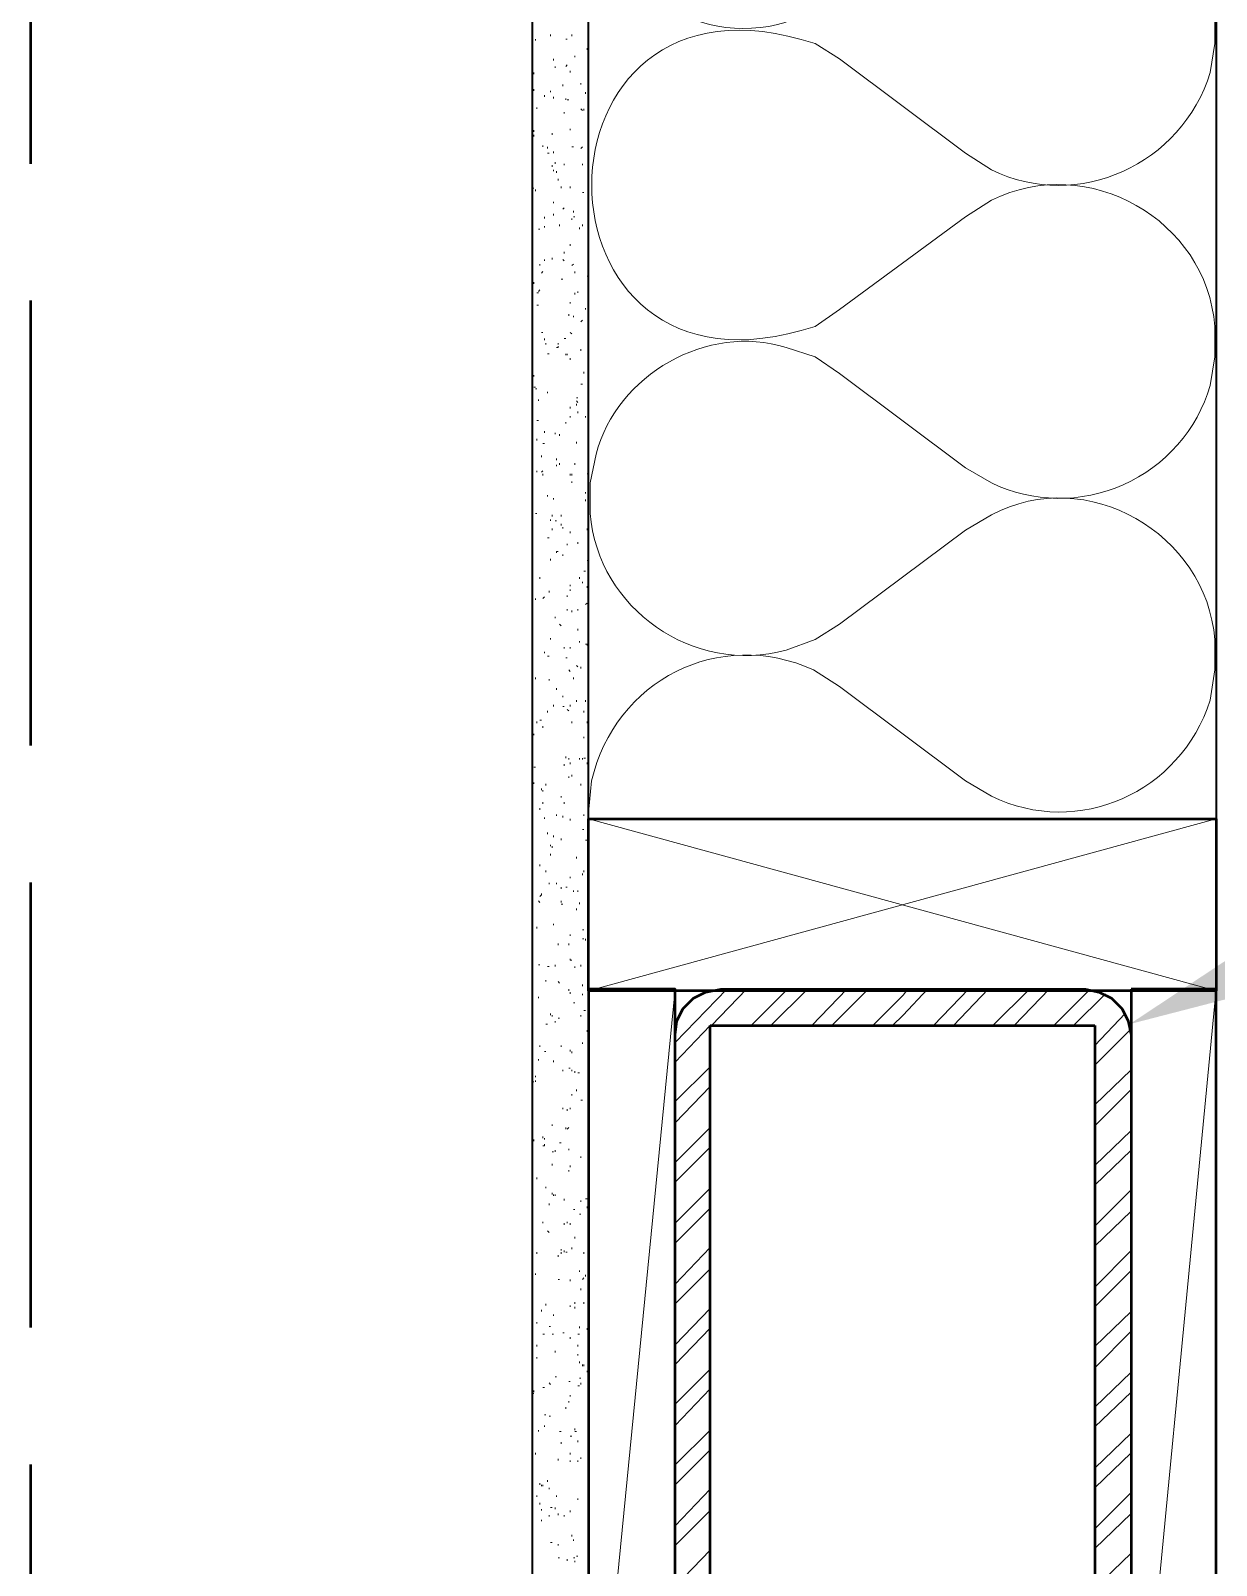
# Model space of a CAD drawing. Header units: inches. Extents: x 5 to 516, y -193 to 129.
# Drawn here: x 353.734 to 354.601, y -34.395 to -33.273 of the extents above; entities that cross this region are included whole.
import ezdxf

# ---------------------------------------------------------------- set-up
doc = ezdxf.new("R2010")
doc.units = ezdxf.units.IN
doc.header["$MEASUREMENT"] = 0
doc.linetypes.add('PDF_IMPORT', pattern=[1, 0.8, -0.2])
doc.layers.add('PDF5_Geometry', color=7, linetype='Continuous')
doc.layers.add('PDF5_Solid Fills', color=7, linetype='Continuous')

msp = doc.modelspace()

# ---------------------------------------------------------------- linework, layer by layer
at = {"layer": 'PDF5_Geometry', "lineweight": 35}
for points in [[(354.6010292, -25.9690092), (354.6010292, -35.2812319), (354.6421403, -35.2812319), (354.6421403, -25.9690092)], [(354.1421397, -35.3856766), (354.1421397, -32.0101208), (354.1010286, -32.0101208)], [(354.1010291, -32.0101203), (354.1010291, -35.3856761)]]:
    msp.add_lwpolyline(points, dxfattribs=at)
at = {"layer": 'PDF5_Geometry', "linetype": 'PDF_IMPORT', "lineweight": 50, "ltscale": 0.406667}
msp.add_lwpolyline([(358.7143627, -33.893454), (358.7143627, -35.4967876), (353.7343631, -35.4967878), (353.7343615, -31.6834537), (356.3843632, -31.6834533), (356.3843635, -33.8934537), (358.7143638, -33.893454)], dxfattribs=at)
at = {"layer": 'PDF5_Geometry', "lineweight": 15}
for points in [[(354.5965846, -33.3034535), (354.599918, -33.2823424), (354.599918, -33.2601201)], [(354.1032513, -33.2790096), (354.1032513, -33.2801207)], [(354.1143619, -33.2767875), (354.1143619, -33.2756764)], [(354.1254748, -33.2790096), (354.126586, -33.2790096)], [(354.1299191, -33.2767875), (354.1299191, -33.2756764)], [(354.1410298, -33.285676), (354.1410298, -33.2867871)], [(354.1421397, -33.2845649), (354.1421397, -33.2834538)], [(354.4365846, -33.3745646), (354.4176957, -33.3623424), (354.3254735, -33.2934535), (354.3076957, -33.2823424)], [(354.1165841, -33.2945645), (354.1165841, -33.2934534)], [(354.1176962, -33.2990088), (354.1176962, -33.3001199)], [(354.1265848, -33.2978989), (354.1254737, -33.29901)], [(354.1321412, -33.2923424), (354.1321412, -33.2912313)], [(354.1021413, -33.3045653), (354.1021413, -33.3034542)], [(354.1232504, -33.3134538), (354.1232504, -33.3123427)], [(354.1288069, -33.3034542), (354.1288069, -33.3023431)], [(354.1365855, -33.3123427), (354.1365855, -33.3112316)], [(354.1021413, -33.3156759), (354.1021413, -33.316787)], [(354.1099177, -33.3201202), (354.1099177, -33.3212313)], [(354.1143619, -33.3178981), (354.1143619, -33.3167869)], [(354.1165841, -33.3223423), (354.1165841, -33.3212312)], [(354.1254748, -33.3223423), (354.1254748, -33.3234534)], [(354.1265848, -33.3234534), (354.1276959, -33.3234534)], [(354.1399176, -33.3178981), (354.1399176, -33.3190092)], [(354.1010291, -33.332343), (354.1010291, -33.3312319)], [(354.1043635, -33.3301209), (354.1043635, -33.3290098)], [(354.1243626, -33.3334541), (354.1243626, -33.332343)], [(354.1365855, -33.3301209), (354.1376966, -33.331232)], [(354.1388076, -33.331232), (354.1388076, -33.3301209)], [(354.1021413, -33.3467869), (354.1021413, -33.3456758)], [(354.1288069, -33.3456758), (354.1288069, -33.3445647)], [(354.1010291, -33.3512312), (354.1010291, -33.3501201)], [(354.1021413, -33.3501201), (354.1021413, -33.349009)], [(354.1088077, -33.3578987), (354.1088077, -33.3567876)], [(354.1121398, -33.3590098), (354.1121398, -33.3578986)], [(354.1154741, -33.347898), (354.1154741, -33.3490091)], [(354.131029, -33.3578987), (354.1299179, -33.3578987)], [(354.1376954, -33.3578987), (354.1365843, -33.3590098)], [(354.1121398, -33.362343), (354.1132509, -33.362343)], [(354.1165841, -33.3612319), (354.1165841, -33.362343)], [(354.1176962, -33.3701204), (354.1176962, -33.3690093)], [(354.1154741, -33.3712315), (354.1154741, -33.3723426)], [(354.1165841, -33.3745647), (354.1165841, -33.3756758)], [(354.1188062, -33.3767868), (354.1188062, -33.3756757)], [(354.1243626, -33.3701204), (354.1243626, -33.3712315)], [(354.1376954, -33.3712315), (354.1376954, -33.3701204)], [(354.1021413, -33.3878986), (354.1010302, -33.3878986)], [(354.1032513, -33.3901207), (354.1032513, -33.3890096)], [(354.1199184, -33.3812322), (354.1199184, -33.3823433)], [(354.1221405, -33.3878986), (354.1221405, -33.3867875)], [(354.1288069, -33.3867875), (354.1288069, -33.3878986)], [(354.1388076, -33.3912318), (354.1376965, -33.3912318)], [(354.1165841, -33.3990093), (354.1165841, -33.3978982)], [(354.1243626, -33.4023425), (354.1232515, -33.4034536)], [(354.4365846, -33.3967865), (354.4176957, -33.4090087), (354.3254735, -33.4767865)], [(354.1099177, -33.4101199), (354.1099177, -33.4090088)], [(354.1165841, -33.4078978), (354.1165841, -33.4067867)], [(354.1299191, -33.4112321), (354.1299191, -33.410121)], [(354.131029, -33.4056757), (354.131029, -33.4045645)], [(354.1321412, -33.40901), (354.1310301, -33.40901)], [(354.1065856, -33.4178985), (354.1054745, -33.4178985)], [(354.1099177, -33.4156764), (354.1099177, -33.4167875)], [(354.1210306, -33.4156764), (354.1210306, -33.4145653)], [(354.1354733, -33.4167874), (354.1354733, -33.4178986)], [(354.1376954, -33.4156764), (354.1376954, -33.4145653)], [(354.1010291, -33.4301202), (354.1010291, -33.4290091)], [(354.1243626, -33.4356756), (354.1243626, -33.4345645)], [(354.1288069, -33.4290092), (354.1288069, -33.4301203)], [(354.1065856, -33.4445652), (354.1065856, -33.4434541)], [(354.1099177, -33.441232), (354.1099177, -33.4401209)], [(354.1154741, -33.4401198), (354.1154741, -33.4390087)], [(354.1232504, -33.4401198), (354.1243616, -33.4412309)], [(354.131029, -33.4434542), (354.1299179, -33.4445653)], [(354.1021413, -33.457898), (354.1021413, -33.4567869)], [(354.1088077, -33.4490095), (354.1076966, -33.4501206)], [(354.1221405, -33.4545648), (354.1232516, -33.4545648)], [(354.1321412, -33.4501206), (354.1321412, -33.4490094)], [(354.1421397, -33.4523427), (354.1410286, -33.4523427)], [(354.1010291, -33.4712319), (354.1010291, -33.4701208)], [(354.1043635, -33.4645655), (354.1054746, -33.4645655)], [(354.1065856, -33.4623423), (354.1054745, -33.4634534)], [(354.1321412, -33.4656755), (354.1321412, -33.4645644)], [(354.1343634, -33.4645655), (354.1343634, -33.4634544)], [(354.1054734, -33.4734541), (354.1043623, -33.4734541)], [(354.1276947, -33.4812315), (354.1276947, -33.4801204)], [(354.1288069, -33.4712319), (354.1288069, -33.4723431)], [(354.131029, -33.4823426), (354.131029, -33.4812315)], [(354.1399176, -33.4767873), (354.1399176, -33.4756762)], [(354.1421397, -33.472343), (354.1421397, -33.4712319)], [(354.3076957, -33.489009), (354.3254735, -33.4767868)], [(354.1376954, -33.4845647), (354.1365843, -33.4856758)], [(354.1076955, -33.4934533), (354.1088066, -33.4934533)], [(354.1099177, -33.4990097), (354.1099177, -33.4978986)], [(354.1110299, -33.5012319), (354.1110299, -33.502343)], [(354.1199184, -33.5023429), (354.1199184, -33.5012318)], [(354.1199184, -33.503454), (354.1199184, -33.5045651)], [(354.1243626, -33.4978987), (354.1254738, -33.4978987)], [(354.1288069, -33.4934533), (354.129918, -33.4945644)], [(354.6010292, -33.5023429), (354.6010292, -33.4978985)], [(354.113252, -33.5090093), (354.1121409, -33.5090093)], [(354.1188062, -33.5045651), (354.1199173, -33.5045651)], [(354.1254748, -33.5090093), (354.1254748, -33.5101204)], [(354.1265848, -33.5090093), (354.1265848, -33.5101204)], [(354.1288069, -33.5134536), (354.1288069, -33.5123425)], [(354.1365855, -33.5067872), (354.1365855, -33.5056761)], [(354.1421397, -33.5134536), (354.1421397, -33.5123425)], [(354.1021413, -33.5256764), (354.1021413, -33.5245653)], [(354.1388076, -33.5234532), (354.1388076, -33.5223421)], [(354.1032513, -33.5334539), (354.1021402, -33.5334539)], [(354.1032513, -33.534565), (354.1043624, -33.534565)], [(354.1121398, -33.5378982), (354.1121398, -33.5367871)], [(354.1365855, -33.5312318), (354.1376966, -33.5312318)], [(354.1054734, -33.5434535), (354.1054734, -33.5423424)], [(354.1288069, -33.5478989), (354.1288069, -33.54901)], [(354.1332512, -33.5434535), (354.1343623, -33.5445646)], [(354.1332512, -33.5467867), (354.1332512, -33.5456756)], [(354.1343634, -33.5412314), (354.1332523, -33.5412314)], [(354.1043635, -33.5578985), (354.1054746, -33.5578985)], [(354.1254748, -33.5590095), (354.1254748, -33.5601207)], [(354.1288069, -33.5556763), (354.1288069, -33.5545652)], [(354.1343634, -33.5523432), (354.1343634, -33.551232)], [(354.1399176, -33.5545653), (354.1399176, -33.5556764)], [(354.1421397, -33.5545653), (354.1421397, -33.5534542)], [(354.1043635, -33.5712313), (354.1043635, -33.5723424)], [(354.1099177, -33.566787), (354.1099177, -33.5656759)], [(354.1176962, -33.5678981), (354.1176962, -33.566787)], [(354.1210306, -33.5690091), (354.1210306, -33.567898)], [(354.1099177, -33.5745645), (354.1088065, -33.5745645)], [(354.1332512, -33.5745645), (354.1332512, -33.5734534)], [(354.1476957, -33.5823421), (354.1432513, -33.6034532), (354.1432513, -33.6256754)], [(354.1076955, -33.5845652), (354.1076955, -33.5834541)], [(354.1188062, -33.5856763), (354.1188062, -33.5867874)], [(354.1188062, -33.5912316), (354.1188062, -33.5901205)], [(354.1210306, -33.5901205), (354.1210306, -33.5890094)], [(354.1321412, -33.5901205), (354.1321412, -33.5890094)], [(354.1043635, -33.5956759), (354.1043635, -33.5945647)], [(354.1088077, -33.5945648), (354.1076966, -33.5956759)], [(354.1088077, -33.5967869), (354.1088077, -33.597898)], [(354.1288069, -33.597898), (354.1288069, -33.5967869)], [(354.1299191, -33.597898), (354.1299191, -33.5967869)], [(354.1299191, -33.6034544), (354.1299191, -33.6023433)], [(354.1421397, -33.5967869), (354.1410286, -33.5967869)], [(354.1121398, -33.613454), (354.1121398, -33.6123429)], [(354.1165841, -33.6156762), (354.1165841, -33.6145651)], [(354.1399176, -33.6112319), (354.1399176, -33.6101208)], [(354.1399176, -33.6167872), (354.1399176, -33.6156761)], [(354.1032513, -33.6256758), (354.1043624, -33.6256758)], [(354.1154741, -33.6278979), (354.1154741, -33.6267868)], [(354.1221405, -33.6267868), (354.1221405, -33.6278979)], [(354.4365846, -33.6267874), (354.4176957, -33.6378985), (354.3254735, -33.7067874)], [(354.1143619, -33.6312322), (354.1143619, -33.6301211)], [(354.1154741, -33.6367876), (354.1154741, -33.6378987)], [(354.1176962, -33.6312322), (354.1188074, -33.6312322)], [(354.1221405, -33.6345643), (354.1221405, -33.6334532)], [(354.1232504, -33.6367876), (354.1232504, -33.6356764)], [(354.1410298, -33.6378986), (354.1410298, -33.6367875)], [(354.1121398, -33.643454), (354.1132509, -33.643454)], [(354.1265848, -33.6490093), (354.1265848, -33.6478982)], [(354.1288069, -33.6401208), (354.1288069, -33.6390096)], [(354.1343634, -33.6478982), (354.1343634, -33.6467871)], [(354.1143619, -33.6601199), (354.1143619, -33.6590088)], [(354.1188062, -33.6545646), (354.1188062, -33.6534535)], [(354.1199184, -33.6534535), (354.1188073, -33.6534535)], [(354.1232504, -33.6567867), (354.1232504, -33.6556756)], [(354.1421397, -33.6601199), (354.1410286, -33.6601199)], [(354.1065856, -33.6723428), (354.1065856, -33.6734539)], [(354.1354733, -33.6734539), (354.1354733, -33.6723428)], [(354.1388076, -33.6678985), (354.1399187, -33.6678985)], [(354.1010291, -33.6767871), (354.1010291, -33.675676)], [(354.113252, -33.6834535), (354.113252, -33.6823423)], [(354.1288069, -33.6790092), (354.1288069, -33.6778981)], [(354.1288069, -33.6823424), (354.1288069, -33.6812313)], [(354.1376954, -33.6767871), (354.1376954, -33.675676)], [(354.1410298, -33.6801203), (354.1410298, -33.6790091)], [(354.1032513, -33.6878977), (354.1032513, -33.6890088)], [(354.1099177, -33.6867878), (354.1088065, -33.6878989)], [(354.1265848, -33.6867878), (354.1265848, -33.6856767)], [(354.1410298, -33.6912321), (354.1399187, -33.6923432)], [(354.1176962, -33.7012316), (354.1176962, -33.7023428)], [(354.1265848, -33.6956763), (354.1265848, -33.6967874)], [(354.1299191, -33.6978984), (354.1299191, -33.6967873)], [(354.1343634, -33.6967874), (354.1343634, -33.6956763)], [(354.1143619, -33.7178976), (354.1143619, -33.7167865)], [(354.1210306, -33.706787), (354.1221417, -33.7078981)], [(354.1343634, -33.7112312), (354.1343634, -33.7101201)], [(354.2865846, -33.7256754), (354.3076957, -33.7178976), (354.3254735, -33.7067865)], [(354.1099177, -33.7278984), (354.1099177, -33.7267872)], [(354.1243626, -33.7245652), (354.1243626, -33.723454)], [(354.1288069, -33.7234541), (354.1288069, -33.7245652)], [(354.1354733, -33.7190098), (354.1354733, -33.7201209)], [(354.1410298, -33.7223431), (354.1410298, -33.721232), (354.1399187, -33.721232)], [(354.5965846, -33.7623429), (354.599918, -33.7401207), (354.599918, -33.7178985)], [(354.6010292, -33.7323426), (354.6010292, -33.7267871)], [(354.1121398, -33.7301205), (354.1132509, -33.7301205)], [(354.1265848, -33.7312316), (354.1254737, -33.7312316)], [(354.1332512, -33.7367869), (354.1343623, -33.737898)], [(354.1365855, -33.739009), (354.1365855, -33.7378979)], [(354.1032513, -33.7467876), (354.1032513, -33.7456765)], [(354.113252, -33.7478987), (354.113252, -33.7467876)], [(354.1276947, -33.7401201), (354.1288058, -33.7412312)], [(354.131029, -33.7456754), (354.131029, -33.7467865)], [(354.4365846, -33.8323429), (354.4176957, -33.8212318), (354.3254735, -33.7523429), (354.3065846, -33.7401207)], [(354.1188062, -33.753454), (354.1188062, -33.7545651)], [(354.1232504, -33.7601204), (354.1232504, -33.7590093)], [(354.1121398, -33.7701211), (354.1121398, -33.7712322)], [(354.1165841, -33.7656757), (354.1165841, -33.7667868)], [(354.1243626, -33.7667868), (354.1232515, -33.7667868)], [(354.1265848, -33.7690089), (354.1276959, -33.77012)], [(354.1288069, -33.7656757), (354.1288069, -33.7667868)], [(354.1332512, -33.7634536), (354.1332512, -33.7623425)], [(354.1388076, -33.7712311), (354.1388076, -33.77012)], [(354.1399176, -33.7634536), (354.1399176, -33.7623425)], [(354.1043635, -33.7778986), (354.1043635, -33.7790097)], [(354.1065856, -33.7767875), (354.1076967, -33.7767875)], [(354.1088077, -33.7812318), (354.1088077, -33.7823429)], [(354.1299191, -33.7790097), (354.1299191, -33.7778985)], [(354.1410298, -33.7790097), (354.1410298, -33.7778985)], [(354.1021413, -33.7878982), (354.1021413, -33.7867871)], [(354.1388076, -33.7901203), (354.1388076, -33.7890092)], [(354.1254748, -33.8045653), (354.1254748, -33.8034542)], [(354.1276947, -33.8056764), (354.1276947, -33.8045653)], [(354.1354733, -33.8056764), (354.1354733, -33.8045653)], [(354.1376954, -33.8056764), (354.1376954, -33.8045653)], [(354.1399176, -33.8045653), (354.1388065, -33.8045653)], [(354.1032513, -33.8112317), (354.1021402, -33.8112317)], [(354.1243626, -33.8101206), (354.1243626, -33.8090095)], [(354.1276947, -33.8190092), (354.1276947, -33.817898)], [(354.1288069, -33.8078985), (354.1288069, -33.8090096)], [(354.1299191, -33.8178981), (354.1299191, -33.816787)], [(354.1410298, -33.8090096), (354.1410298, -33.8078985)], [(354.1021413, -33.8223424), (354.1021413, -33.8234535)], [(354.1076955, -33.8267866), (354.1076955, -33.8278977)], [(354.1088077, -33.8290088), (354.1088077, -33.8278976)], [(354.1110299, -33.8245645), (354.1110299, -33.8234534)], [(354.1365855, -33.8245645), (354.1365855, -33.8234534)], [(354.1443624, -33.8212318), (354.1421402, -33.8445652)], [(354.1088077, -33.8378984), (354.1088077, -33.8367873)], [(354.1221405, -33.8334541), (354.1221405, -33.832343)], [(354.1243626, -33.8378984), (354.1243626, -33.8367873)], [(354.1010291, -33.8512312), (354.1010291, -33.8501201)], [(354.1065856, -33.8412316), (354.1065856, -33.8423427)], [(354.1099177, -33.8490091), (354.1099177, -33.847898)], [(354.1188062, -33.8456759), (354.1188062, -33.846787)], [(354.1232504, -33.847898), (354.1232504, -33.8467869)], [(354.1288069, -33.8501201), (354.1288069, -33.849009)], [(354.1388076, -33.8467869), (354.1388076, -33.8456758)], [(354.6010292, -33.8490091), (354.1421402, -33.9745646)], [(354.6010292, -33.9745652), (354.1421402, -33.8490096)], [(354.1121398, -33.8601209), (354.1121398, -33.8590098)], [(354.1165841, -33.862343), (354.1165841, -33.8612319)], [(354.1376954, -33.8567865), (354.1388065, -33.8567865)], [(354.1010291, -33.8690094), (354.1010291, -33.8678983)], [(354.1143619, -33.8690094), (354.1143619, -33.8678983)], [(354.1154741, -33.8701205), (354.1154741, -33.8690093)], [(354.1221405, -33.8645651), (354.1221405, -33.863454)], [(354.1410298, -33.8645651), (354.1399187, -33.8645651)], [(354.1065856, -33.8834544), (354.1065856, -33.8823433)], [(354.1143619, -33.8745647), (354.1143619, -33.8756758)], [(354.1332512, -33.8778979), (354.1332512, -33.8767868)], [(354.1110299, -33.8878986), (354.1110299, -33.8867875)], [(354.113252, -33.8967872), (354.113252, -33.8956761)], [(354.1188062, -33.8967872), (354.1188062, -33.8956761)], [(354.1288069, -33.8923429), (354.1288069, -33.8912318)], [(354.1376954, -33.8901208), (354.1376954, -33.8890097)], [(354.1388076, -33.8878986), (354.1388076, -33.8867875)], [(354.1076955, -33.9045646), (354.1065844, -33.9056757)], [(354.1076955, -33.9034536), (354.1076955, -33.9045647)], [(354.1221405, -33.8990093), (354.1221405, -33.9001204)], [(354.1265848, -33.8990093), (354.1254737, -33.8990093)], [(354.131029, -33.9012314), (354.131029, -33.9023425)], [(354.1343634, -33.9023425), (354.1343634, -33.9012314)], [(354.1054734, -33.90901), (354.1065845, -33.9101211)], [(354.1232504, -33.9112322), (354.1221393, -33.9112322)], [(354.1221405, -33.91012), (354.1221405, -33.9090089)], [(354.1332512, -33.9156764), (354.1332512, -33.9145653)], [(354.1354733, -33.9112322), (354.1354733, -33.910121)], [(354.1043635, -33.9290092), (354.1043635, -33.9278981)], [(354.1165841, -33.9267871), (354.1165841, -33.925676)], [(354.1388076, -33.9301203), (354.1376965, -33.9301203)], [(354.1010291, -33.9423431), (354.1010291, -33.941232)], [(354.1199184, -33.9412321), (354.1199184, -33.940121)], [(354.1276947, -33.9412321), (354.1276947, -33.940121)], [(354.1288069, -33.9345645), (354.1288069, -33.9334534)], [(354.1376954, -33.9367878), (354.1388065, -33.9367878)], [(354.1399176, -33.9378977), (354.1399176, -33.9367866)], [(354.1288069, -33.9512317), (354.1288069, -33.9523428)], [(354.1299191, -33.9523427), (354.128808, -33.9523427)], [(354.1054734, -33.9556759), (354.1065845, -33.9556759)], [(354.113252, -33.956787), (354.1121409, -33.956787)], [(354.1176962, -33.956787), (354.1176962, -33.9556759)], [(354.1321412, -33.9578981), (354.1321412, -33.9567869)], [(354.1365855, -33.956787), (354.1365855, -33.9556759)], [(354.1110299, -33.9678977), (354.1110299, -33.9667865)], [(354.1199184, -33.9678977), (354.1210295, -33.9690088)], [(354.1276947, -33.9745652), (354.1276947, -33.9734541)], [(354.1376954, -33.971232), (354.1376954, -33.9701209)], [(354.2054739, -33.9734541), (354.1421405, -34.6201208)], [(354.2054739, -34.0123426), (354.2432516, -33.9734537)], [(354.2321417, -34.0001208), (354.2576973, -33.9734542)], [(354.2610294, -34.0001208), (354.2876961, -33.9734542)], [(354.2754744, -34.0001208), (354.3021411, -33.9734542)], [(354.3054743, -34.0001208), (354.3310299, -33.9734542)], [(354.3199193, -34.0001208), (354.346586, -33.9734542)], [(354.3721405, -33.9778984), (354.3754739, -33.9734539)], [(354.3721405, -33.9923434), (354.3899183, -33.9734545)], [(354.3943619, -34.0001208), (354.4199174, -33.9734542)], [(354.4088068, -34.0001208), (354.4343624, -33.9734542)], [(354.4376968, -34.0001208), (354.4643635, -33.9734542)], [(354.4532517, -34.0001208), (354.4788073, -33.9734542)], [(354.4821417, -34.0001208), (354.5076973, -33.9745653)], [(354.6010292, -33.9734541), (354.5388069, -34.6201208)], [(354.1054734, -33.9801205), (354.1054734, -33.9790094)], [(354.1288069, -33.9767873), (354.1288069, -33.9756762)], [(354.131029, -33.9834537), (354.1321402, -33.9834537)], [(354.1376954, -33.9778984), (354.1376954, -33.9767873)], [(354.349917, -34.0001208), (354.3721392, -33.9778986)], [(354.4965844, -34.0001208), (354.5199178, -33.9767875)], [(354.1143619, -33.9923434), (354.1143619, -33.9912323)], [(354.1154741, -33.9934533), (354.1154741, -33.9923422)], [(354.1176962, -33.9978987), (354.1176962, -33.9967876)], [(354.1199184, -33.9945655), (354.1210295, -33.9945655)], [(354.1365855, -33.9934533), (354.1365855, -33.9923422)], [(354.1365855, -33.9923434), (354.1365855, -33.9934545)], [(354.1399176, -33.989009), (354.1388065, -33.989009)], [(354.3643619, -34.0001208), (354.3721397, -33.9923431)], [(354.5121394, -34.0145647), (354.5343616, -33.9912314)], [(354.1121398, -33.9990098), (354.1110287, -33.9990098)], [(354.1410298, -34.0045651), (354.1410298, -34.003454)], [(354.2054739, -34.0267875), (354.2310294, -34.0001209)], [(354.5121394, -34.0290097), (354.5376949, -34.0034541)], [(354.1065856, -34.0156758), (354.1065856, -34.0145646)], [(354.1099177, -34.019009), (354.1110288, -34.019009)], [(354.1221405, -34.0156758), (354.1221405, -34.0145646)], [(354.1288069, -34.019009), (354.1288069, -34.0178978)], [(354.1299191, -34.019009), (354.1299191, -34.0201201)], [(354.1376954, -34.0134536), (354.1376954, -34.0123425)], [(354.1054734, -34.0256765), (354.1054734, -34.0245654)], [(354.1165841, -34.0267875), (354.1165841, -34.0256764)], [(354.1288069, -34.0312318), (354.1276958, -34.0312318)], [(354.2054739, -34.0556764), (354.2310294, -34.0301208)], [(354.1021413, -34.0412314), (354.1010302, -34.0412314)], [(354.1032513, -34.0367871), (354.1032513, -34.0378982)], [(354.1032513, -34.0412314), (354.1032513, -34.0401203)], [(354.1232504, -34.0334539), (354.1232504, -34.0323428)], [(354.1299191, -34.0334539), (354.1299191, -34.0323428)], [(354.1321412, -34.034565), (354.1321412, -34.0334539)], [(354.1343634, -34.034565), (354.1354745, -34.034565)], [(354.5121394, -34.0578985), (354.538806, -34.032343)], [(354.1299191, -34.051231), (354.1299191, -34.0501199)], [(354.1332512, -34.0478989), (354.1332512, -34.0467878)], [(354.1421397, -34.051231), (354.1421397, -34.0523421)], [(354.2054739, -34.0712313), (354.2310294, -34.0445646)], [(354.5121394, -34.0734534), (354.538806, -34.0467868)], [(354.1232504, -34.0612317), (354.1232504, -34.0601206)], [(354.1265848, -34.0612317), (354.1265848, -34.0623428)], [(354.1288069, -34.0601207), (354.1288069, -34.0612318)], [(354.1376954, -34.0545653), (354.1365843, -34.0545653)], [(354.1010291, -34.0745645), (354.1010291, -34.0734534)], [(354.1154741, -34.0723424), (354.1154741, -34.0734535)], [(354.1254748, -34.0756767), (354.1254748, -34.0745656)], [(354.1276947, -34.0745645), (354.1265836, -34.0756756)], [(354.1421397, -34.0701202), (354.1421397, -34.0712314)], [(354.2054739, -34.1001202), (354.2310294, -34.0745646)], [(354.1021413, -34.0845652), (354.1021413, -34.0834541)], [(354.1099177, -34.0867873), (354.1099177, -34.0878984), (354.1088065, -34.0878984)], [(354.1088077, -34.0823431), (354.1088077, -34.081232)], [(354.1099177, -34.0823431), (354.1099177, -34.0834542)], [(354.1210306, -34.0856763), (354.1221417, -34.0856763)], [(354.5121394, -34.1023423), (354.538806, -34.0767867)], [(354.1165841, -34.0923427), (354.1154729, -34.0923427)], [(354.1176962, -34.0912316), (354.1176962, -34.0923427)], [(354.1276947, -34.0912316), (354.1276947, -34.0901205)], [(354.1365855, -34.096787), (354.1365855, -34.0956758)], [(354.2054739, -34.1145651), (354.2310294, -34.0890096)], [(354.5121394, -34.1167873), (354.538806, -34.0912317)], [(354.1154741, -34.1023423), (354.1154741, -34.1012312)], [(354.1276947, -34.1067866), (354.1276947, -34.1056754)], [(354.1288069, -34.1023423), (354.1288069, -34.1034534)], [(354.1010291, -34.112343), (354.1010291, -34.1112319)], [(354.1043635, -34.112343), (354.1043635, -34.1112319)], [(354.1110299, -34.1190094), (354.1110299, -34.1178983)], [(354.2054739, -34.1445651), (354.2310294, -34.1190095)], [(354.5121394, -34.1467872), (354.538806, -34.1201205)], [(354.113252, -34.1312323), (354.113252, -34.1301212)], [(354.1154741, -34.1234537), (354.1154741, -34.1223426)], [(354.1165841, -34.1245647), (354.1165841, -34.1234536)], [(354.1176962, -34.1234537), (354.1176962, -34.1245648)], [(354.1243626, -34.1267869), (354.1243626, -34.127898)], [(354.1365855, -34.129009), (354.1365855, -34.1278979)], [(354.1399176, -34.1267869), (354.1410287, -34.1267869)], [(354.1088077, -34.143454), (354.1088077, -34.1445651)], [(354.1265848, -34.1445651), (354.1265848, -34.1434539)], [(354.1321412, -34.1345643), (354.1310301, -34.1345643)], [(354.1365855, -34.1378987), (354.1354744, -34.1378987)], [(354.1410298, -34.1334544), (354.1410298, -34.1323433)], [(354.2054739, -34.15901), (354.2310294, -34.1334545)], [(354.5121394, -34.1612322), (354.538806, -34.1356766)], [(354.1121398, -34.1501204), (354.1132509, -34.1512315)], [(354.1243626, -34.1445651), (354.1243626, -34.1456762)], [(354.1288069, -34.1445651), (354.1288069, -34.1456762)], [(354.1321412, -34.1545647), (354.1321412, -34.1556758)], [(354.1043635, -34.1667875), (354.1043635, -34.1656764)], [(354.1221405, -34.1645654), (354.1221405, -34.1634543)], [(354.1221405, -34.1656764), (354.1221405, -34.1667876)], [(354.1243626, -34.1656764), (354.1243626, -34.1645653)], [(354.1254748, -34.1656764), (354.126586, -34.1656764)], [(354.1299191, -34.1634543), (354.1299191, -34.1623432)], [(354.1388076, -34.1667875), (354.1388076, -34.1656764)], [(354.2054739, -34.18901), (354.2310294, -34.1623433)], [(354.5121394, -34.1912321), (354.538806, -34.1645654)], [(354.1199184, -34.1690096), (354.1199184, -34.1678985)], [(354.1010291, -34.1856756), (354.1010291, -34.1845645)], [(354.1032513, -34.1812314), (354.1032513, -34.1823425)], [(354.1210306, -34.1856756), (354.1199195, -34.1856756)], [(354.1288069, -34.1867878), (354.1288069, -34.1856767)], [(354.1354733, -34.1801203), (354.1354733, -34.1790092)], [(354.1388076, -34.1845646), (354.1376965, -34.1856757)], [(354.1399176, -34.1823424), (354.1399176, -34.1834535)], [(354.2054739, -34.2034538), (354.2310294, -34.1778983)], [(354.5121394, -34.2056759), (354.538806, -34.1790093)], [(354.1365855, -34.1934542), (354.1365855, -34.1923431)], [(354.1421397, -34.1923432), (354.1421397, -34.1934543)], [(354.1076955, -34.2090091), (354.1076955, -34.207898)], [(354.1110299, -34.2045649), (354.1110299, -34.2034538)], [(354.1288069, -34.2056759), (354.1288069, -34.2045648)], [(354.1321412, -34.2034538), (354.1321412, -34.2023427)], [(354.1321412, -34.206787), (354.1321412, -34.2056759)], [(354.1388076, -34.2023428), (354.1388076, -34.2034539)], [(354.2054739, -34.2334537), (354.2310294, -34.2067871)], [(354.5121394, -34.2345648), (354.538806, -34.2090092)], [(354.1043635, -34.2167877), (354.1043635, -34.2178988)], [(354.113252, -34.2201209), (354.1143631, -34.2201209)], [(354.1165841, -34.2123423), (354.1165841, -34.2112312)], [(354.1354733, -34.221232), (354.1354733, -34.2201209)], [(354.1410298, -34.2223431), (354.1410298, -34.221232)], [(354.2054739, -34.2478987), (354.2310294, -34.221232)], [(354.1099177, -34.2256763), (354.1088065, -34.2256763)], [(354.1165841, -34.2256763), (354.1154729, -34.2256763)], [(354.1243626, -34.2245652), (354.1232515, -34.2245652)], [(354.1288069, -34.2290095), (354.1288069, -34.2278984)], [(354.1343634, -34.2256763), (354.1354745, -34.2256763)], [(354.5121394, -34.2501208), (354.538806, -34.2234542)], [(354.1043635, -34.2345648), (354.1043635, -34.2334537)], [(354.1043635, -34.2434533), (354.1043635, -34.2423422)], [(354.1176962, -34.2390091), (354.1176962, -34.2378979)], [(354.1343634, -34.2345648), (354.1343634, -34.2334537)], [(354.1343634, -34.2412312), (354.1343634, -34.2401201)], [(354.1354733, -34.2467877), (354.1354733, -34.2456765)], [(354.1376954, -34.2478987), (354.1376954, -34.2490098)], [(354.1388076, -34.2478987), (354.1388076, -34.2490098)], [(354.1410298, -34.253454), (354.1410298, -34.2523429)], [(354.2054739, -34.2767876), (354.2310294, -34.251232)], [(354.5121394, -34.2790097), (354.538806, -34.2534541)], [(354.1021413, -34.2678979), (354.1021413, -34.2667868)], [(354.1099177, -34.2645647), (354.1088065, -34.2645647)], [(354.113252, -34.2612315), (354.1143631, -34.2623426)], [(354.1188062, -34.2567872), (354.1176951, -34.2567872)], [(354.1276947, -34.2601204), (354.1288058, -34.2601204)], [(354.1354733, -34.2634536), (354.1343622, -34.2634536)], [(354.1354733, -34.2578983), (354.1365844, -34.2578983)], [(354.1365855, -34.2612315), (354.1365855, -34.2623426)], [(354.1421397, -34.2578983), (354.1421397, -34.2567872)], [(354.2054739, -34.2923425), (354.2310294, -34.2656758)], [(354.1010291, -34.269009), (354.1021402, -34.269009)], [(354.1276947, -34.2756765), (354.1276947, -34.2745654)], [(354.1288069, -34.2712311), (354.1288069, -34.27012)], [(354.5121394, -34.2934536), (354.538806, -34.267898)], [(354.1110299, -34.284565), (354.1099187, -34.284565)], [(354.1143619, -34.2856761), (354.1132508, -34.2856761)], [(354.1254748, -34.2790097), (354.1254748, -34.2801208)], [(354.1421397, -34.2878982), (354.1421397, -34.2867871)], [(354.1010291, -34.2956757), (354.1010291, -34.2945646)], [(354.1054734, -34.2967868), (354.1054734, -34.2956756)], [(354.1099177, -34.2934536), (354.1099177, -34.2923424)], [(354.1210306, -34.2967868), (354.1221417, -34.2967868)], [(354.1288069, -34.3001211), (354.129918, -34.3001211)], [(354.1332512, -34.2967868), (354.1321401, -34.2967868)], [(354.1321412, -34.2956757), (354.1321412, -34.2945646)], [(354.2054739, -34.3212313), (354.2310294, -34.2956758)], [(354.5121394, -34.3234535), (354.538806, -34.2978979)], [(354.1221405, -34.3056764), (354.1221405, -34.3045653)], [(354.1343634, -34.3045653), (354.1343634, -34.3034542)], [(354.2054739, -34.3356763), (354.2310294, -34.3101208)], [(354.1032513, -34.3134539), (354.1032513, -34.3123428)], [(354.1199184, -34.3167871), (354.1199184, -34.3178982)], [(354.1288069, -34.3134539), (354.1288069, -34.3123428)], [(354.1288069, -34.3190092), (354.1288069, -34.3178981)], [(354.1343634, -34.3178981), (354.1343634, -34.3190092)], [(354.1365855, -34.3167871), (354.1365855, -34.315676)], [(354.1421397, -34.3201203), (354.1421397, -34.3190092)], [(354.5121394, -34.3378985), (354.538806, -34.3123429)], [(354.1121398, -34.3334542), (354.1121398, -34.3323431)], [(354.1043635, -34.3434538), (354.1043635, -34.3445649)], [(354.1065856, -34.3356763), (354.1065856, -34.3345652)], [(354.1076955, -34.3367874), (354.1076955, -34.3356763)], [(354.1088077, -34.3367874), (354.1088077, -34.3356763)], [(354.113252, -34.3378985), (354.113252, -34.3390096)], [(354.1188062, -34.3445648), (354.1188062, -34.3434537)], [(354.2054739, -34.3656762), (354.2310294, -34.3390096)], [(354.5121394, -34.3678984), (354.538806, -34.3412317)], [(354.1065856, -34.3490091), (354.1065856, -34.3501202)], [(354.1076955, -34.3545644), (354.1076955, -34.3534533)], [(354.1143619, -34.3523423), (354.115473, -34.3523423)], [(354.1176962, -34.3523423), (354.1176962, -34.3534534)], [(354.1288069, -34.3556766), (354.1288069, -34.3545655)], [(354.1343634, -34.346787), (354.1343634, -34.3456759)], [(354.2054739, -34.3801201), (354.2310294, -34.3545645)], [(354.1076955, -34.362343), (354.1076955, -34.3612319)], [(354.113252, -34.3590098), (354.113252, -34.3578987)], [(354.1199184, -34.3578988), (354.1199184, -34.3567877)], [(354.1243626, -34.3590098), (354.1243626, -34.3578987)], [(354.5121394, -34.3823422), (354.538806, -34.3567867)], [(354.1154741, -34.377898), (354.114363, -34.377898)], [(354.1199184, -34.379009), (354.1199184, -34.3801201)], [(354.1299191, -34.3734537), (354.1299191, -34.3723426)], [(354.131029, -34.3756758), (354.131029, -34.3767869)], [(354.1210306, -34.3890097), (354.1199195, -34.3890097)], [(354.1265848, -34.3912319), (354.1265848, -34.3901208)], [(354.131029, -34.3890097), (354.1321402, -34.3890097)], [(354.1343634, -34.3878987), (354.1332523, -34.3878987)], [(354.2054739, -34.41012), (354.2310294, -34.3834533)], [(354.5121394, -34.4112322), (354.538806, -34.3856766)], [(354.1321412, -34.3923429), (354.1321412, -34.3912318)]]:
    msp.add_lwpolyline(points, dxfattribs=at)
msp.add_lwpolyline([(354.599918, -33.4890087), (354.599918, -33.511231), (354.5965846, -33.5323421, -0.461301612), (354.4365846, -33.6034532), (354.4176957, -33.5923421), (354.3254735, -33.5234532), (354.3076957, -33.511231), (354.2865846, -33.5045643)], format="xyb", dxfattribs=at)
at = {"layer": 'PDF5_Geometry', "lineweight": 50}
for points in [[(354.1421402, -33.9745646), (354.1421402, -33.8490091), (354.6010292, -33.8490091), (354.6010292, -33.9745646)], [(354.1421397, -33.9734538), (354.1421397, -34.6201205), (354.205473, -34.6201205), (354.205473, -33.9734538)], [(354.5388072, -33.9734538), (354.5388072, -34.6201205), (354.6010294, -34.6201205), (354.6010294, -33.9734538)]]:
    msp.add_lwpolyline(points, close=True, dxfattribs=at)
for points in [[(354.2054725, -34.0067875), (354.2065836, -33.9967874), (354.2110281, -33.9878986), (354.2188058, -33.9801208), (354.2276947, -33.9756763), (354.2388058, -33.9734541), (354.5054725, -33.9734541)], [(354.5054739, -33.9734539), (354.5154739, -33.9756761), (354.5243628, -33.9801206), (354.5321405, -33.9878983), (354.536585, -33.9967872), (354.5388072, -34.0067872), (354.5388072, -35.2478984)], [(354.2388072, -35.2812321), (354.2276961, -35.280121), (354.2188072, -35.2745655), (354.2110294, -35.2678988), (354.206585, -35.2578988), (354.2054739, -35.2478988), (354.2054739, -34.0067876)], [(354.2310295, -35.2556763), (354.2310295, -34.0001205)], [(354.2310295, -34.0001208), (354.5121406, -34.0001208)], [(354.5121394, -34.0001208), (354.5121394, -35.2556765)]]:
    msp.add_lwpolyline(points, dxfattribs=at)
at = {"layer": 'PDF5_Geometry', "lineweight": 15}
for points in [[(354.1432513, -33.1678982), (354.1507513, -33.2374167), (354.2185846, -33.28675), (354.2865846, -33.2667871)], [(354.3076957, -33.2823424), (354.0900661, -33.210472), (354.0900661, -33.5608979), (354.3076957, -33.489009)], [(354.4365846, -33.3745646), (354.5002328, -33.4056201), (354.5758069, -33.3704535), (354.5965846, -33.3034535)], [(354.599918, -33.4890087), (354.5938809, -33.4111384), (354.5073254, -33.3618606), (354.4365846, -33.3967865)], [(354.2865846, -33.5045643), (354.2293253, -33.4861198), (354.1625846, -33.5246384), (354.1476957, -33.5823421)], [(354.599918, -33.7178985), (354.5937328, -33.6403059), (354.506418, -33.5896948), (354.4365846, -33.6267874)], [(354.1432513, -33.6256754), (354.1491587, -33.6958791), (354.2188809, -33.7438791), (354.2865846, -33.7256754)], [(354.3065846, -33.7401207), (354.2377142, -33.7087318), (354.1615105, -33.7477133), (354.1443624, -33.8212318)], [(354.4365846, -33.8323429), (354.5003439, -33.8633615), (354.5746217, -33.8298615), (354.5965846, -33.7623429)]]:
    msp.add_open_spline(points, degree=3, dxfattribs=at)
at = {"layer": 'PDF5_Solid Fills', "lineweight": 50, "transparency": 33554559}
msp.add_solid([(354.7010296, -33.956787), (354.5376963, -33.9990092), (354.6788074, -33.9056759)], dxfattribs=at)

doc.saveas('drawing.dxf')
